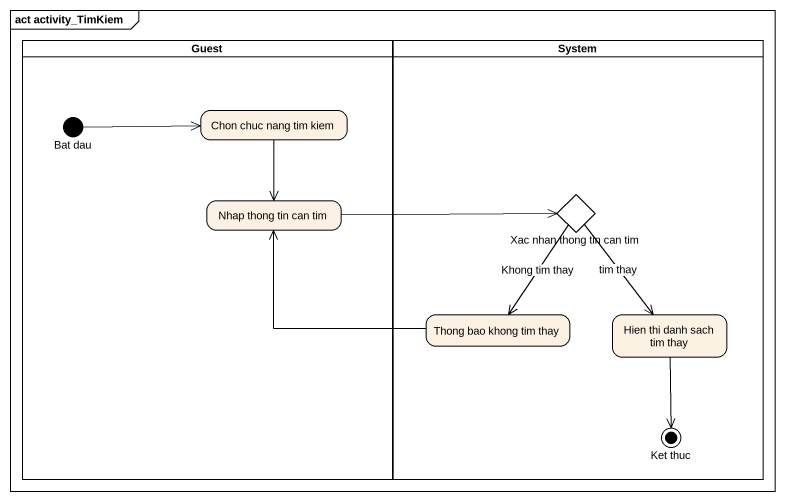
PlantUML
@startuml
mainframe act activity_TimKiem
hide empty description
state Guest <<partition>> {
  state "Bat dau" as Bat_dau <<start>>
  state "Chon chuc nang tim kiem" as Chon_chuc_nang_tim_kiem
  state "Nhap thong tin can tim" as Nhap_thong_tin_can_tim
}
state System <<partition>> {
  state "Xac nhan thong tin can tim" as Xac_nhan_thong_tin_can_tim <<choice>>
  state "Thong bao khong tim thay" as Thong_bao_khong_tim_thay
  state "Hien thi danh sach tim thay" as Hien_thi_danh_sach_tim_thay
  state "Ket thuc" as Ket_thuc <<end>>
}
Bat_dau -right-> Chon_chuc_nang_tim_kiem
Chon_chuc_nang_tim_kiem --> Nhap_thong_tin_can_tim
Nhap_thong_tin_can_tim -right-> Xac_nhan_thong_tin_can_tim
Xac_nhan_thong_tin_can_tim --> Thong_bao_khong_tim_thay : Khong tim thay
Xac_nhan_thong_tin_can_tim --> Hien_thi_danh_sach_tim_thay : tim thay
Thong_bao_khong_tim_thay -left-> Nhap_thong_tin_can_tim
Hien_thi_danh_sach_tim_thay --> Ket_thuc
@enduml
